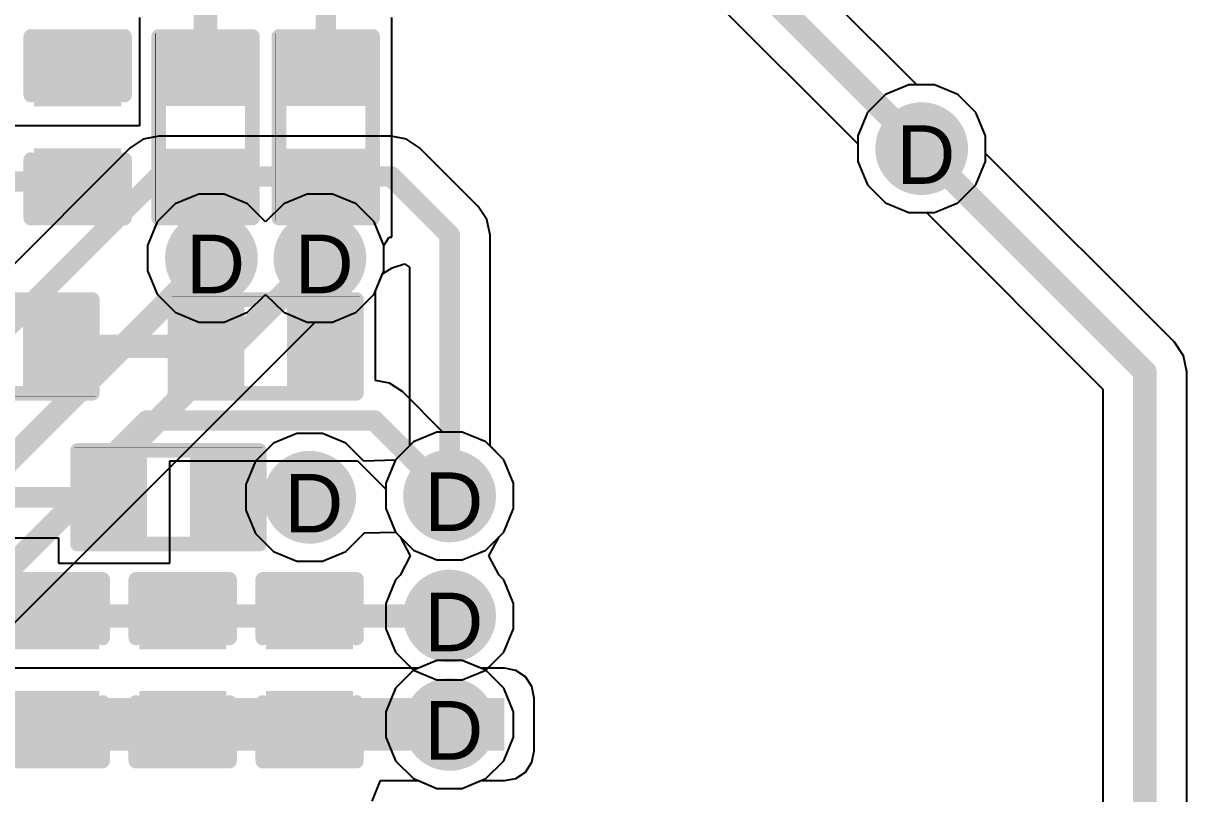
# Model space of a CAD drawing. Header units: inches. Extents: x 0 to 5032, y 0 to 5323.
# Drawn here: x 172.78 to 182.87, y 35.67 to 42.35 of the extents above; entities that cross this region are included whole.
import ezdxf

# ---------------------------------------------------------------- set-up
doc = ezdxf.new("R2010")
doc.units = ezdxf.units.IN
for name, color, linetype in [('Bottom Layer', 5, 'Continuous'), ('Bottom Solder', 6, 'Continuous'), ('Drill Drawing', 1, 'Continuous'), ('Layer 1', 16, 'Continuous'), ('Layer 2', 76, 'Continuous'), ('Top Layer', 1, 'Continuous'), ('Top Overlay', 2, 'Continuous'), ('Top Paste', 8, 'Continuous'), ('Top Solder', 216, 'Continuous'), ('Via Holes', 16, 'Continuous')]:
    doc.layers.add(name, color=color, linetype=linetype)
doc.styles.add('Arial', font='', dxfattribs={"height": 0.2})
doc.styles.get('Arial').set_extended_font_data('Arial')

# ---------------------------------------------------------------- blocks, each defined once
blk = doc.blocks.new('R___0402_55')
at = {"layer": 'Top Layer'}
for points in [[(-0.699, -0.318), (-0.699, 0.317), (-0.241, 0.317), (-0.241, -0.318)], [(0.241, -0.318), (0.241, 0.317), (0.699, 0.317), (0.699, -0.318)]]:
    blk.add_hatch(color=1, dxfattribs=at).paths.add_polyline_path(points)
at = {"layer": 'Top Paste'}
for points in [[(-0.699, -0.318), (-0.699, 0.317), (-0.241, 0.317), (-0.241, -0.318)], [(0.241, -0.318), (0.241, 0.317), (0.699, 0.317), (0.699, -0.318)]]:
    blk.add_hatch(color=8, dxfattribs=at).paths.add_polyline_path(points)
at = {"layer": 'Top Solder'}
for points in [[(-0.754, -0.373), (-0.754, 0.373), (-0.186, 0.373), (-0.186, -0.373)], [(0.186, -0.373), (0.186, 0.373), (0.754, 0.373), (0.754, -0.373)]]:
    blk.add_hatch(color=216, dxfattribs=at).paths.add_polyline_path(points)
at = {"layer": 'Top Overlay'}
for points in [[(-0.787, -0.406, 0.127, 0.127, 0), (-0.787, 0.406, 0.127, 0.127, 0)], [(0.787, 0.406, 0.127, 0.127, 0), (-0.787, 0.406, 0.127, 0.127, 0)], [(0.787, -0.406, 0.127, 0.127, 0), (0.787, 0.406, 0.127, 0.127, 0)], [(0.787, -0.406, 0.127, 0.127, 0), (-0.787, -0.406, 0.127, 0.127, 0)], [(0.813, -0.432, 0.00323, 0.00323, 0), (-0.813, -0.432, 0.00323, 0.00323, 0)]]:
    blk.add_lwpolyline(points, format="xyseb", dxfattribs=at)
for points in [[(-0.819, 0.406, 0.0635, 0.0635, 1), (-0.756, 0.406, 0.0635, 0.0635, 1)], [(-0.819, 0.406, 0.0635, 0.0635, 1), (-0.756, 0.406, 0.0635, 0.0635, 1)], [(0.756, 0.406, 0.0635, 0.0635, 1), (0.819, 0.406, 0.0635, 0.0635, 1)], [(0.756, 0.406, 0.0635, 0.0635, 1), (0.819, 0.406, 0.0635, 0.0635, 1)], [(-0.819, -0.406, 0.0635, 0.0635, 1), (-0.756, -0.406, 0.0635, 0.0635, 1)], [(-0.819, -0.406, 0.0635, 0.0635, 1), (-0.756, -0.406, 0.0635, 0.0635, 1)], [(0.756, -0.406, 0.0635, 0.0635, 1), (0.819, -0.406, 0.0635, 0.0635, 1)], [(0.756, -0.406, 0.0635, 0.0635, 1), (0.819, -0.406, 0.0635, 0.0635, 1)], [(-0.814, -0.432, 0.00161, 0.00161, 1), (-0.812, -0.432, 0.00161, 0.00161, 1)], [(0.812, -0.432, 0.00161, 0.00161, 1), (0.814, -0.432, 0.00161, 0.00161, 1)]]:
    blk.add_lwpolyline(points, format="xyseb", close=True, dxfattribs=at)
blk = doc.blocks.new('R___0402_56')
at = {"layer": 'Top Layer'}
for points in [[(-0.699, -0.318), (-0.699, 0.318), (-0.241, 0.318), (-0.241, -0.318)], [(0.241, -0.318), (0.241, 0.318), (0.699, 0.318), (0.699, -0.318)]]:
    blk.add_hatch(color=1, dxfattribs=at).paths.add_polyline_path(points)
at = {"layer": 'Top Paste'}
for points in [[(-0.699, -0.318), (-0.699, 0.318), (-0.241, 0.318), (-0.241, -0.318)], [(0.241, -0.318), (0.241, 0.318), (0.699, 0.318), (0.699, -0.318)]]:
    blk.add_hatch(color=8, dxfattribs=at).paths.add_polyline_path(points)
at = {"layer": 'Top Solder'}
for points in [[(-0.754, -0.373), (-0.754, 0.373), (-0.186, 0.373), (-0.186, -0.373)], [(0.186, -0.373), (0.186, 0.373), (0.754, 0.373), (0.754, -0.373)]]:
    blk.add_hatch(color=216, dxfattribs=at).paths.add_polyline_path(points)
at = {"layer": 'Top Overlay'}
for points in [[(-0.787, 0.406, 0.127, 0.127, 0), (-0.787, -0.406, 0.127, 0.127, 0)], [(0.787, 0.406, 0.127, 0.127, 0), (-0.787, 0.406, 0.127, 0.127, 0)], [(0.787, 0.406, 0.127, 0.127, 0), (0.787, -0.406, 0.127, 0.127, 0)], [(0.787, -0.406, 0.127, 0.127, 0), (-0.787, -0.406, 0.127, 0.127, 0)], [(0.813, -0.432, 0.00323, 0.00323, 0), (-0.813, -0.432, 0.00323, 0.00323, 0)]]:
    blk.add_lwpolyline(points, format="xyseb", dxfattribs=at)
for points in [[(-0.819, 0.406, 0.0635, 0.0635, 1), (-0.756, 0.406, 0.0635, 0.0635, 1)], [(-0.819, 0.406, 0.0635, 0.0635, 1), (-0.756, 0.406, 0.0635, 0.0635, 1)], [(0.756, 0.406, 0.0635, 0.0635, 1), (0.819, 0.406, 0.0635, 0.0635, 1)], [(0.756, 0.406, 0.0635, 0.0635, 1), (0.819, 0.406, 0.0635, 0.0635, 1)], [(-0.819, -0.406, 0.0635, 0.0635, 1), (-0.756, -0.406, 0.0635, 0.0635, 1)], [(-0.819, -0.406, 0.0635, 0.0635, 1), (-0.756, -0.406, 0.0635, 0.0635, 1)], [(0.756, -0.406, 0.0635, 0.0635, 1), (0.819, -0.406, 0.0635, 0.0635, 1)], [(0.756, -0.406, 0.0635, 0.0635, 1), (0.819, -0.406, 0.0635, 0.0635, 1)], [(-0.814, -0.432, 0.00161, 0.00161, 1), (-0.812, -0.432, 0.00161, 0.00161, 1)], [(0.812, -0.432, 0.00161, 0.00161, 1), (0.814, -0.432, 0.00161, 0.00161, 1)]]:
    blk.add_lwpolyline(points, format="xyseb", close=True, dxfattribs=at)
blk = doc.blocks.new('R___0402_57')
at = {"layer": 'Top Layer'}
for points in [[(-0.699, -0.318), (-0.699, 0.317), (-0.241, 0.317), (-0.241, -0.318)], [(0.241, -0.318), (0.241, 0.317), (0.699, 0.317), (0.699, -0.318)]]:
    blk.add_hatch(color=1, dxfattribs=at).paths.add_polyline_path(points)
at = {"layer": 'Top Paste'}
for points in [[(-0.699, -0.318), (-0.699, 0.317), (-0.241, 0.317), (-0.241, -0.318)], [(0.241, -0.318), (0.241, 0.317), (0.699, 0.317), (0.699, -0.318)]]:
    blk.add_hatch(color=8, dxfattribs=at).paths.add_polyline_path(points)
at = {"layer": 'Top Solder'}
for points in [[(-0.754, -0.373), (-0.754, 0.373), (-0.186, 0.373), (-0.186, -0.373)], [(0.186, -0.373), (0.186, 0.373), (0.754, 0.373), (0.754, -0.373)]]:
    blk.add_hatch(color=216, dxfattribs=at).paths.add_polyline_path(points)
at = {"layer": 'Top Overlay'}
for points in [[(-0.787, -0.406, 0.127, 0.127, 0), (-0.787, 0.406, 0.127, 0.127, 0)], [(0.787, 0.406, 0.127, 0.127, 0), (-0.787, 0.406, 0.127, 0.127, 0)], [(0.787, -0.406, 0.127, 0.127, 0), (0.787, 0.406, 0.127, 0.127, 0)], [(0.787, -0.406, 0.127, 0.127, 0), (-0.787, -0.406, 0.127, 0.127, 0)], [(0.813, -0.432, 0.00323, 0.00323, 0), (-0.813, -0.432, 0.00323, 0.00323, 0)]]:
    blk.add_lwpolyline(points, format="xyseb", dxfattribs=at)
for points in [[(-0.819, 0.406, 0.0635, 0.0635, 1), (-0.756, 0.406, 0.0635, 0.0635, 1)], [(-0.819, 0.406, 0.0635, 0.0635, 1), (-0.756, 0.406, 0.0635, 0.0635, 1)], [(0.756, 0.406, 0.0635, 0.0635, 1), (0.819, 0.406, 0.0635, 0.0635, 1)], [(0.756, 0.406, 0.0635, 0.0635, 1), (0.819, 0.406, 0.0635, 0.0635, 1)], [(-0.819, -0.406, 0.0635, 0.0635, 1), (-0.756, -0.406, 0.0635, 0.0635, 1)], [(-0.819, -0.406, 0.0635, 0.0635, 1), (-0.756, -0.406, 0.0635, 0.0635, 1)], [(0.756, -0.406, 0.0635, 0.0635, 1), (0.819, -0.406, 0.0635, 0.0635, 1)], [(0.756, -0.406, 0.0635, 0.0635, 1), (0.819, -0.406, 0.0635, 0.0635, 1)], [(-0.814, -0.432, 0.00161, 0.00161, 1), (-0.812, -0.432, 0.00161, 0.00161, 1)], [(0.812, -0.432, 0.00161, 0.00161, 1), (0.814, -0.432, 0.00161, 0.00161, 1)]]:
    blk.add_lwpolyline(points, format="xyseb", close=True, dxfattribs=at)
blk = doc.blocks.new('R___0402_58')
at = {"layer": 'Top Layer'}
for points in [[(-0.699, -0.318), (-0.699, 0.318), (-0.241, 0.318), (-0.241, -0.318)], [(0.241, -0.318), (0.241, 0.318), (0.699, 0.318), (0.699, -0.318)]]:
    blk.add_hatch(color=1, dxfattribs=at).paths.add_polyline_path(points)
at = {"layer": 'Top Paste'}
for points in [[(-0.699, -0.318), (-0.699, 0.318), (-0.241, 0.318), (-0.241, -0.318)], [(0.241, -0.318), (0.241, 0.318), (0.699, 0.318), (0.699, -0.318)]]:
    blk.add_hatch(color=8, dxfattribs=at).paths.add_polyline_path(points)
at = {"layer": 'Top Solder'}
for points in [[(-0.754, -0.373), (-0.754, 0.373), (-0.186, 0.373), (-0.186, -0.373)], [(0.186, -0.373), (0.186, 0.373), (0.754, 0.373), (0.754, -0.373)]]:
    blk.add_hatch(color=216, dxfattribs=at).paths.add_polyline_path(points)
at = {"layer": 'Top Overlay'}
for points in [[(-0.787, -0.406, 0.127, 0.127, 0), (-0.787, 0.406, 0.127, 0.127, 0)], [(-0.787, 0.406, 0.127, 0.127, 0), (0.787, 0.406, 0.127, 0.127, 0)], [(0.787, -0.406, 0.127, 0.127, 0), (0.787, 0.406, 0.127, 0.127, 0)], [(-0.787, -0.406, 0.127, 0.127, 0), (0.787, -0.406, 0.127, 0.127, 0)], [(-0.813, -0.432, 0.00323, 0.00323, 0), (0.813, -0.432, 0.00323, 0.00323, 0)]]:
    blk.add_lwpolyline(points, format="xyseb", dxfattribs=at)
for points in [[(-0.819, 0.406, 0.0635, 0.0635, 1), (-0.756, 0.406, 0.0635, 0.0635, 1)], [(-0.819, 0.406, 0.0635, 0.0635, 1), (-0.756, 0.406, 0.0635, 0.0635, 1)], [(0.756, 0.406, 0.0635, 0.0635, 1), (0.819, 0.406, 0.0635, 0.0635, 1)], [(0.756, 0.406, 0.0635, 0.0635, 1), (0.819, 0.406, 0.0635, 0.0635, 1)], [(-0.819, -0.406, 0.0635, 0.0635, 1), (-0.756, -0.406, 0.0635, 0.0635, 1)], [(-0.819, -0.406, 0.0635, 0.0635, 1), (-0.756, -0.406, 0.0635, 0.0635, 1)], [(0.756, -0.406, 0.0635, 0.0635, 1), (0.819, -0.406, 0.0635, 0.0635, 1)], [(0.756, -0.406, 0.0635, 0.0635, 1), (0.819, -0.406, 0.0635, 0.0635, 1)], [(-0.814, -0.432, 0.00161, 0.00161, 1), (-0.812, -0.432, 0.00161, 0.00161, 1)], [(0.812, -0.432, 0.00161, 0.00161, 1), (0.814, -0.432, 0.00161, 0.00161, 1)]]:
    blk.add_lwpolyline(points, format="xyseb", close=True, dxfattribs=at)
blk = doc.blocks.new('R___0402_72')
at = {"layer": 'Top Layer'}
for points in [[(-0.699, -0.318), (-0.699, 0.318), (-0.241, 0.318), (-0.241, -0.318)], [(0.241, -0.318), (0.241, 0.318), (0.699, 0.318), (0.699, -0.318)]]:
    blk.add_hatch(color=1, dxfattribs=at).paths.add_polyline_path(points)
at = {"layer": 'Top Paste'}
for points in [[(-0.699, -0.318), (-0.699, 0.318), (-0.241, 0.318), (-0.241, -0.318)], [(0.241, -0.318), (0.241, 0.318), (0.699, 0.318), (0.699, -0.318)]]:
    blk.add_hatch(color=8, dxfattribs=at).paths.add_polyline_path(points)
at = {"layer": 'Top Solder'}
for points in [[(-0.754, -0.373), (-0.754, 0.373), (-0.186, 0.373), (-0.186, -0.373)], [(0.186, -0.373), (0.186, 0.373), (0.754, 0.373), (0.754, -0.373)]]:
    blk.add_hatch(color=216, dxfattribs=at).paths.add_polyline_path(points)
at = {"layer": 'Top Overlay'}
for points in [[(-0.787, 0.406, 0.127, 0.127, 0), (-0.787, -0.406, 0.127, 0.127, 0)], [(0.787, 0.406, 0.127, 0.127, 0), (-0.787, 0.406, 0.127, 0.127, 0)], [(0.787, 0.406, 0.127, 0.127, 0), (0.787, -0.406, 0.127, 0.127, 0)], [(0.787, -0.406, 0.127, 0.127, 0), (-0.787, -0.406, 0.127, 0.127, 0)], [(0.813, -0.432, 0.00323, 0.00323, 0), (-0.813, -0.432, 0.00323, 0.00323, 0)]]:
    blk.add_lwpolyline(points, format="xyseb", dxfattribs=at)
for points in [[(-0.819, 0.406, 0.0635, 0.0635, 1), (-0.756, 0.406, 0.0635, 0.0635, 1)], [(-0.819, 0.406, 0.0635, 0.0635, 1), (-0.756, 0.406, 0.0635, 0.0635, 1)], [(0.756, 0.406, 0.0635, 0.0635, 1), (0.819, 0.406, 0.0635, 0.0635, 1)], [(0.756, 0.406, 0.0635, 0.0635, 1), (0.819, 0.406, 0.0635, 0.0635, 1)], [(-0.819, -0.406, 0.0635, 0.0635, 1), (-0.756, -0.406, 0.0635, 0.0635, 1)], [(-0.819, -0.406, 0.0635, 0.0635, 1), (-0.756, -0.406, 0.0635, 0.0635, 1)], [(0.756, -0.406, 0.0635, 0.0635, 1), (0.819, -0.406, 0.0635, 0.0635, 1)], [(0.756, -0.406, 0.0635, 0.0635, 1), (0.819, -0.406, 0.0635, 0.0635, 1)], [(-0.814, -0.432, 0.00161, 0.00161, 1), (-0.812, -0.432, 0.00161, 0.00161, 1)], [(0.812, -0.432, 0.00161, 0.00161, 1), (0.814, -0.432, 0.00161, 0.00161, 1)]]:
    blk.add_lwpolyline(points, format="xyseb", close=True, dxfattribs=at)
blk = doc.blocks.new('C___0402_123')
at = {"layer": 'Top Layer'}
for points in [[(-0.699, -0.318), (-0.699, 0.317), (-0.241, 0.317), (-0.241, -0.318)], [(0.241, -0.318), (0.241, 0.317), (0.699, 0.317), (0.699, -0.318)]]:
    blk.add_hatch(color=1, dxfattribs=at).paths.add_polyline_path(points)
at = {"layer": 'Top Paste'}
for points in [[(-0.699, -0.318), (-0.699, 0.317), (-0.241, 0.317), (-0.241, -0.318)], [(0.241, -0.318), (0.241, 0.317), (0.699, 0.317), (0.699, -0.318)]]:
    blk.add_hatch(color=8, dxfattribs=at).paths.add_polyline_path(points)
at = {"layer": 'Top Solder'}
for points in [[(-0.758, -0.377), (-0.758, 0.377), (-0.181, 0.377), (-0.181, -0.377)], [(0.181, -0.377), (0.181, 0.377), (0.758, 0.377), (0.758, -0.377)]]:
    blk.add_hatch(color=216, dxfattribs=at).paths.add_polyline_path(points)
at = {"layer": 'Top Overlay'}
for points in [[(-0.787, -0.406, 0.127, 0.127, 0), (-0.787, 0.406, 0.127, 0.127, 0)], [(-0.787, 0.406, 0.127, 0.127, 0), (-0.279, 0.406, 0.127, 0.127, 0)], [(0.787, 0.406, 0.127, 0.127, 0), (0.279, 0.406, 0.127, 0.127, 0)], [(0.787, -0.406, 0.127, 0.127, 0), (0.787, 0.406, 0.127, 0.127, 0)], [(-0.279, -0.406, 0.127, 0.127, 0), (-0.787, -0.406, 0.127, 0.127, 0)], [(0.279, -0.406, 0.127, 0.127, 0), (0.787, -0.406, 0.127, 0.127, 0)]]:
    blk.add_lwpolyline(points, format="xyseb", dxfattribs=at)
for points in [[(-0.819, 0.406, 0.0635, 0.0635, 1), (-0.756, 0.406, 0.0635, 0.0635, 1)], [(-0.819, 0.406, 0.0635, 0.0635, 1), (-0.756, 0.406, 0.0635, 0.0635, 1)], [(-0.311, 0.406, 0.0635, 0.0635, 1), (-0.248, 0.406, 0.0635, 0.0635, 1)], [(0.248, 0.406, 0.0635, 0.0635, 1), (0.311, 0.406, 0.0635, 0.0635, 1)], [(0.756, 0.406, 0.0635, 0.0635, 1), (0.819, 0.406, 0.0635, 0.0635, 1)], [(0.756, 0.406, 0.0635, 0.0635, 1), (0.819, 0.406, 0.0635, 0.0635, 1)], [(-0.819, -0.406, 0.0635, 0.0635, 1), (-0.756, -0.406, 0.0635, 0.0635, 1)], [(-0.819, -0.406, 0.0635, 0.0635, 1), (-0.756, -0.406, 0.0635, 0.0635, 1)], [(-0.311, -0.406, 0.0635, 0.0635, 1), (-0.248, -0.406, 0.0635, 0.0635, 1)], [(0.248, -0.406, 0.0635, 0.0635, 1), (0.311, -0.406, 0.0635, 0.0635, 1)], [(0.756, -0.406, 0.0635, 0.0635, 1), (0.819, -0.406, 0.0635, 0.0635, 1)], [(0.756, -0.406, 0.0635, 0.0635, 1), (0.819, -0.406, 0.0635, 0.0635, 1)]]:
    blk.add_lwpolyline(points, format="xyseb", close=True, dxfattribs=at)
blk = doc.blocks.new('C___0402_124')
at = {"layer": 'Top Layer'}
for points in [[(-0.699, -0.318), (-0.699, 0.317), (-0.241, 0.317), (-0.241, -0.318)], [(0.241, -0.318), (0.241, 0.317), (0.699, 0.317), (0.699, -0.318)]]:
    blk.add_hatch(color=1, dxfattribs=at).paths.add_polyline_path(points)
at = {"layer": 'Top Paste'}
for points in [[(-0.699, -0.318), (-0.699, 0.317), (-0.241, 0.317), (-0.241, -0.318)], [(0.241, -0.318), (0.241, 0.317), (0.699, 0.317), (0.699, -0.318)]]:
    blk.add_hatch(color=8, dxfattribs=at).paths.add_polyline_path(points)
at = {"layer": 'Top Solder'}
for points in [[(-0.758, -0.377), (-0.758, 0.377), (-0.181, 0.377), (-0.181, -0.377)], [(0.181, -0.377), (0.181, 0.377), (0.758, 0.377), (0.758, -0.377)]]:
    blk.add_hatch(color=216, dxfattribs=at).paths.add_polyline_path(points)
at = {"layer": 'Top Overlay'}
for points in [[(-0.279, 0.406, 0.127, 0.127, 0), (-0.787, 0.406, 0.127, 0.127, 0)], [(-0.787, -0.406, 0.127, 0.127, 0), (-0.787, 0.406, 0.127, 0.127, 0)], [(0.787, 0.406, 0.127, 0.127, 0), (0.279, 0.406, 0.127, 0.127, 0)], [(0.787, -0.406, 0.127, 0.127, 0), (0.787, 0.406, 0.127, 0.127, 0)], [(-0.279, -0.406, 0.127, 0.127, 0), (-0.787, -0.406, 0.127, 0.127, 0)], [(0.787, -0.406, 0.127, 0.127, 0), (0.279, -0.406, 0.127, 0.127, 0)]]:
    blk.add_lwpolyline(points, format="xyseb", dxfattribs=at)
for points in [[(-0.819, 0.406, 0.0635, 0.0635, 1), (-0.756, 0.406, 0.0635, 0.0635, 1)], [(-0.819, 0.406, 0.0635, 0.0635, 1), (-0.756, 0.406, 0.0635, 0.0635, 1)], [(-0.311, 0.406, 0.0635, 0.0635, 1), (-0.248, 0.406, 0.0635, 0.0635, 1)], [(0.248, 0.406, 0.0635, 0.0635, 1), (0.311, 0.406, 0.0635, 0.0635, 1)], [(0.756, 0.406, 0.0635, 0.0635, 1), (0.819, 0.406, 0.0635, 0.0635, 1)], [(0.756, 0.406, 0.0635, 0.0635, 1), (0.819, 0.406, 0.0635, 0.0635, 1)], [(-0.819, -0.406, 0.0635, 0.0635, 1), (-0.756, -0.406, 0.0635, 0.0635, 1)], [(-0.819, -0.406, 0.0635, 0.0635, 1), (-0.756, -0.406, 0.0635, 0.0635, 1)], [(-0.311, -0.406, 0.0635, 0.0635, 1), (-0.248, -0.406, 0.0635, 0.0635, 1)], [(0.248, -0.406, 0.0635, 0.0635, 1), (0.311, -0.406, 0.0635, 0.0635, 1)], [(0.756, -0.406, 0.0635, 0.0635, 1), (0.819, -0.406, 0.0635, 0.0635, 1)], [(0.756, -0.406, 0.0635, 0.0635, 1), (0.819, -0.406, 0.0635, 0.0635, 1)]]:
    blk.add_lwpolyline(points, format="xyseb", close=True, dxfattribs=at)
blk = doc.blocks.new('C___0402_125')
at = {"layer": 'Top Layer'}
for points in [[(-0.699, -0.318), (-0.699, 0.317), (-0.241, 0.317), (-0.241, -0.318)], [(0.241, -0.318), (0.241, 0.317), (0.699, 0.317), (0.699, -0.318)]]:
    blk.add_hatch(color=1, dxfattribs=at).paths.add_polyline_path(points)
at = {"layer": 'Top Paste'}
for points in [[(-0.699, -0.318), (-0.699, 0.317), (-0.241, 0.317), (-0.241, -0.318)], [(0.241, -0.318), (0.241, 0.317), (0.699, 0.317), (0.699, -0.318)]]:
    blk.add_hatch(color=8, dxfattribs=at).paths.add_polyline_path(points)
at = {"layer": 'Top Solder'}
for points in [[(-0.758, -0.377), (-0.758, 0.377), (-0.181, 0.377), (-0.181, -0.377)], [(0.181, -0.377), (0.181, 0.377), (0.758, 0.377), (0.758, -0.377)]]:
    blk.add_hatch(color=216, dxfattribs=at).paths.add_polyline_path(points)
at = {"layer": 'Top Overlay'}
for points in [[(-0.787, -0.406, 0.127, 0.127, 0), (-0.787, 0.406, 0.127, 0.127, 0)], [(-0.279, 0.406, 0.127, 0.127, 0), (-0.787, 0.406, 0.127, 0.127, 0)], [(0.787, 0.406, 0.127, 0.127, 0), (0.279, 0.406, 0.127, 0.127, 0)], [(0.787, -0.406, 0.127, 0.127, 0), (0.787, 0.406, 0.127, 0.127, 0)], [(-0.279, -0.406, 0.127, 0.127, 0), (-0.787, -0.406, 0.127, 0.127, 0)], [(0.787, -0.406, 0.127, 0.127, 0), (0.279, -0.406, 0.127, 0.127, 0)]]:
    blk.add_lwpolyline(points, format="xyseb", dxfattribs=at)
for points in [[(-0.819, 0.406, 0.0635, 0.0635, 1), (-0.756, 0.406, 0.0635, 0.0635, 1)], [(-0.819, 0.406, 0.0635, 0.0635, 1), (-0.756, 0.406, 0.0635, 0.0635, 1)], [(-0.311, 0.406, 0.0635, 0.0635, 1), (-0.248, 0.406, 0.0635, 0.0635, 1)], [(0.248, 0.406, 0.0635, 0.0635, 1), (0.311, 0.406, 0.0635, 0.0635, 1)], [(0.756, 0.406, 0.0635, 0.0635, 1), (0.819, 0.406, 0.0635, 0.0635, 1)], [(0.756, 0.406, 0.0635, 0.0635, 1), (0.819, 0.406, 0.0635, 0.0635, 1)], [(-0.819, -0.406, 0.0635, 0.0635, 1), (-0.756, -0.406, 0.0635, 0.0635, 1)], [(-0.819, -0.406, 0.0635, 0.0635, 1), (-0.756, -0.406, 0.0635, 0.0635, 1)], [(-0.311, -0.406, 0.0635, 0.0635, 1), (-0.248, -0.406, 0.0635, 0.0635, 1)], [(0.248, -0.406, 0.0635, 0.0635, 1), (0.311, -0.406, 0.0635, 0.0635, 1)], [(0.756, -0.406, 0.0635, 0.0635, 1), (0.819, -0.406, 0.0635, 0.0635, 1)], [(0.756, -0.406, 0.0635, 0.0635, 1), (0.819, -0.406, 0.0635, 0.0635, 1)]]:
    blk.add_lwpolyline(points, format="xyseb", close=True, dxfattribs=at)
blk = doc.blocks.new('C___0402_126')
at = {"layer": 'Top Layer'}
for points in [[(-0.699, -0.318), (-0.699, 0.317), (-0.241, 0.317), (-0.241, -0.318)], [(0.241, -0.318), (0.241, 0.317), (0.699, 0.317), (0.699, -0.318)]]:
    blk.add_hatch(color=1, dxfattribs=at).paths.add_polyline_path(points)
at = {"layer": 'Top Paste'}
for points in [[(-0.699, -0.318), (-0.699, 0.317), (-0.241, 0.317), (-0.241, -0.318)], [(0.241, -0.318), (0.241, 0.317), (0.699, 0.317), (0.699, -0.318)]]:
    blk.add_hatch(color=8, dxfattribs=at).paths.add_polyline_path(points)
at = {"layer": 'Top Solder'}
for points in [[(-0.758, -0.377), (-0.758, 0.377), (-0.181, 0.377), (-0.181, -0.377)], [(0.181, -0.377), (0.181, 0.377), (0.758, 0.377), (0.758, -0.377)]]:
    blk.add_hatch(color=216, dxfattribs=at).paths.add_polyline_path(points)
at = {"layer": 'Top Overlay'}
for points in [[(-0.279, 0.406, 0.127, 0.127, 0), (-0.787, 0.406, 0.127, 0.127, 0)], [(-0.787, -0.406, 0.127, 0.127, 0), (-0.787, 0.406, 0.127, 0.127, 0)], [(0.787, 0.406, 0.127, 0.127, 0), (0.279, 0.406, 0.127, 0.127, 0)], [(0.787, -0.406, 0.127, 0.127, 0), (0.787, 0.406, 0.127, 0.127, 0)], [(-0.279, -0.406, 0.127, 0.127, 0), (-0.787, -0.406, 0.127, 0.127, 0)], [(0.787, -0.406, 0.127, 0.127, 0), (0.279, -0.406, 0.127, 0.127, 0)]]:
    blk.add_lwpolyline(points, format="xyseb", dxfattribs=at)
for points in [[(-0.819, 0.406, 0.0635, 0.0635, 1), (-0.756, 0.406, 0.0635, 0.0635, 1)], [(-0.819, 0.406, 0.0635, 0.0635, 1), (-0.756, 0.406, 0.0635, 0.0635, 1)], [(-0.311, 0.406, 0.0635, 0.0635, 1), (-0.248, 0.406, 0.0635, 0.0635, 1)], [(0.248, 0.406, 0.0635, 0.0635, 1), (0.311, 0.406, 0.0635, 0.0635, 1)], [(0.756, 0.406, 0.0635, 0.0635, 1), (0.819, 0.406, 0.0635, 0.0635, 1)], [(0.756, 0.406, 0.0635, 0.0635, 1), (0.819, 0.406, 0.0635, 0.0635, 1)], [(-0.819, -0.406, 0.0635, 0.0635, 1), (-0.756, -0.406, 0.0635, 0.0635, 1)], [(-0.819, -0.406, 0.0635, 0.0635, 1), (-0.756, -0.406, 0.0635, 0.0635, 1)], [(-0.311, -0.406, 0.0635, 0.0635, 1), (-0.248, -0.406, 0.0635, 0.0635, 1)], [(0.248, -0.406, 0.0635, 0.0635, 1), (0.311, -0.406, 0.0635, 0.0635, 1)], [(0.756, -0.406, 0.0635, 0.0635, 1), (0.819, -0.406, 0.0635, 0.0635, 1)], [(0.756, -0.406, 0.0635, 0.0635, 1), (0.819, -0.406, 0.0635, 0.0635, 1)]]:
    blk.add_lwpolyline(points, format="xyseb", close=True, dxfattribs=at)

msp = doc.modelspace()

# ---------------------------------------------------------------- hatches: boundary and pattern name
at = {"layer": 'Bottom Layer'}
h = msp.add_hatch(color=5, dxfattribs=at)
edge = h.paths.add_edge_path()
edge.add_arc((180.569, 41.262), 0.3, 0, 360)
h = msp.add_hatch(color=5, dxfattribs=at)
edge = h.paths.add_edge_path()
edge.add_arc((174.415, 40.313), 0.3, 0, 360)
h = msp.add_hatch(color=5, dxfattribs=at)
edge = h.paths.add_edge_path()
edge.add_arc((175.355, 40.313), 0.3, 0, 360)
h = msp.add_hatch(color=5, dxfattribs=at)
edge = h.paths.add_edge_path()
edge.add_arc((175.266, 38.24), 0.3, 0, 360)
h = msp.add_hatch(color=5, dxfattribs=at)
edge = h.paths.add_edge_path()
edge.add_arc((176.479, 38.252), 0.3, 0, 360)
h = msp.add_hatch(color=5, dxfattribs=at)
edge = h.paths.add_edge_path()
edge.add_arc((176.479, 37.211), 0.3, 0, 360)
h = msp.add_hatch(color=5, dxfattribs=at)
edge = h.paths.add_edge_path()
edge.add_arc((176.479, 36.271), 0.3, 0, 360)
at = {"layer": 'Bottom Solder'}
h = msp.add_hatch(color=6, dxfattribs=at)
edge = h.paths.add_edge_path()
edge.add_arc((180.569, 41.262), 0.402, 0, 360)
h = msp.add_hatch(color=6, dxfattribs=at)
edge = h.paths.add_edge_path()
edge.add_arc((174.415, 40.313), 0.402, 0, 360)
h = msp.add_hatch(color=6, dxfattribs=at)
edge = h.paths.add_edge_path()
edge.add_arc((175.355, 40.313), 0.402, 0, 360)
h = msp.add_hatch(color=6, dxfattribs=at)
edge = h.paths.add_edge_path()
edge.add_arc((175.266, 38.24), 0.402, 0, 360)
h = msp.add_hatch(color=6, dxfattribs=at)
edge = h.paths.add_edge_path()
edge.add_arc((176.479, 38.252), 0.402, 0, 360)
h = msp.add_hatch(color=6, dxfattribs=at)
edge = h.paths.add_edge_path()
edge.add_arc((176.479, 37.211), 0.402, 0, 360)
h = msp.add_hatch(color=6, dxfattribs=at)
edge = h.paths.add_edge_path()
edge.add_arc((176.479, 36.271), 0.402, 0, 360)
at = {"layer": 'Layer 1'}
h = msp.add_hatch(color=16, dxfattribs=at)
edge = h.paths.add_edge_path()
edge.add_arc((180.569, 41.262), 0.3, 0, 360)
h = msp.add_hatch(color=16, dxfattribs=at)
edge = h.paths.add_edge_path()
edge.add_arc((174.415, 40.313), 0.3, 0, 360)
h = msp.add_hatch(color=16, dxfattribs=at)
edge = h.paths.add_edge_path()
edge.add_arc((175.355, 40.313), 0.3, 0, 360)
h = msp.add_hatch(color=16, dxfattribs=at)
edge = h.paths.add_edge_path()
edge.add_arc((175.266, 38.24), 0.3, 0, 360)
h = msp.add_hatch(color=16, dxfattribs=at)
edge = h.paths.add_edge_path()
edge.add_arc((176.479, 38.252), 0.3, 0, 360)
h = msp.add_hatch(color=16, dxfattribs=at)
edge = h.paths.add_edge_path()
edge.add_arc((176.479, 37.211), 0.3, 0, 360)
h = msp.add_hatch(color=16, dxfattribs=at)
edge = h.paths.add_edge_path()
edge.add_arc((176.479, 36.271), 0.3, 0, 360)
at = {"layer": 'Layer 2'}
h = msp.add_hatch(color=76, dxfattribs=at)
edge = h.paths.add_edge_path()
edge.add_arc((180.569, 41.262), 0.3, 0, 360)
h = msp.add_hatch(color=76, dxfattribs=at)
edge = h.paths.add_edge_path()
edge.add_arc((174.415, 40.313), 0.3, 0, 360)
h = msp.add_hatch(color=76, dxfattribs=at)
edge = h.paths.add_edge_path()
edge.add_arc((175.355, 40.313), 0.3, 0, 360)
h = msp.add_hatch(color=76, dxfattribs=at)
edge = h.paths.add_edge_path()
edge.add_arc((175.266, 38.24), 0.3, 0, 360)
h = msp.add_hatch(color=76, dxfattribs=at)
edge = h.paths.add_edge_path()
edge.add_arc((176.479, 38.252), 0.3, 0, 360)
h = msp.add_hatch(color=76, dxfattribs=at)
edge = h.paths.add_edge_path()
edge.add_arc((176.479, 37.211), 0.3, 0, 360)
h = msp.add_hatch(color=76, dxfattribs=at)
edge = h.paths.add_edge_path()
edge.add_arc((176.479, 36.271), 0.3, 0, 360)
at = {"layer": 'Top Layer'}
h = msp.add_hatch(color=1, dxfattribs=at)
edge = h.paths.add_edge_path()
edge.add_arc((180.569, 41.262), 0.3, 0, 360)
h = msp.add_hatch(color=1, dxfattribs=at)
edge = h.paths.add_edge_path()
edge.add_arc((174.415, 40.313), 0.3, 0, 360)
h = msp.add_hatch(color=1, dxfattribs=at)
edge = h.paths.add_edge_path()
edge.add_arc((175.355, 40.313), 0.3, 0, 360)
h = msp.add_hatch(color=1, dxfattribs=at)
edge = h.paths.add_edge_path()
edge.add_arc((175.266, 38.24), 0.3, 0, 360)
h = msp.add_hatch(color=1, dxfattribs=at)
edge = h.paths.add_edge_path()
edge.add_arc((176.479, 38.252), 0.3, 0, 360)
h = msp.add_hatch(color=1, dxfattribs=at)
edge = h.paths.add_edge_path()
edge.add_arc((176.479, 37.211), 0.3, 0, 360)
msp.add_hatch(color=1, dxfattribs=at).paths.add_polyline_path([(171.418, 36.043), (176.953, 36.043), (176.953, 36.5), (171.418, 36.5)])
h = msp.add_hatch(color=1, dxfattribs=at)
edge = h.paths.add_edge_path()
edge.add_arc((176.479, 36.271), 0.3, 0, 360)
at = {"layer": 'Top Solder'}
h = msp.add_hatch(color=216, dxfattribs=at)
edge = h.paths.add_edge_path()
edge.add_arc((180.569, 41.262), 0.402, 0, 360)
h = msp.add_hatch(color=216, dxfattribs=at)
edge = h.paths.add_edge_path()
edge.add_arc((174.415, 40.313), 0.402, 0, 360)
h = msp.add_hatch(color=216, dxfattribs=at)
edge = h.paths.add_edge_path()
edge.add_arc((175.355, 40.313), 0.402, 0, 360)
h = msp.add_hatch(color=216, dxfattribs=at)
edge = h.paths.add_edge_path()
edge.add_arc((175.266, 38.24), 0.402, 0, 360)
h = msp.add_hatch(color=216, dxfattribs=at)
edge = h.paths.add_edge_path()
edge.add_arc((176.479, 38.252), 0.402, 0, 360)
h = msp.add_hatch(color=216, dxfattribs=at)
edge = h.paths.add_edge_path()
edge.add_arc((176.479, 37.211), 0.402, 0, 360)
h = msp.add_hatch(color=216, dxfattribs=at)
edge = h.paths.add_edge_path()
edge.add_arc((176.479, 36.271), 0.402, 0, 360)
at = {"layer": 'Via Holes'}
h = msp.add_hatch(color=7, dxfattribs=at)
edge = h.paths.add_edge_path()
edge.add_arc((180.569, 41.262), 0.15, 0, 360)
h = msp.add_hatch(color=7, dxfattribs=at)
edge = h.paths.add_edge_path()
edge.add_arc((174.415, 40.313), 0.15, 0, 360)
h = msp.add_hatch(color=7, dxfattribs=at)
edge = h.paths.add_edge_path()
edge.add_arc((175.355, 40.313), 0.15, 0, 360)
h = msp.add_hatch(color=7, dxfattribs=at)
edge = h.paths.add_edge_path()
edge.add_arc((175.266, 38.24), 0.15, 0, 360)
h = msp.add_hatch(color=7, dxfattribs=at)
edge = h.paths.add_edge_path()
edge.add_arc((176.479, 38.252), 0.15, 0, 360)
h = msp.add_hatch(color=7, dxfattribs=at)
edge = h.paths.add_edge_path()
edge.add_arc((176.479, 37.211), 0.15, 0, 360)
h = msp.add_hatch(color=7, dxfattribs=at)
edge = h.paths.add_edge_path()
edge.add_arc((176.479, 36.271), 0.15, 0, 360)

# ---------------------------------------------------------------- linework, layer by layer
at = {"layer": 'Bottom Layer'}
for p, q in [((180.527, 41.816), (177.992, 44.351)), ((177.586, 43.732), (180.015, 41.303)), ((180.679, 41.816), (180.527, 41.816)), ((180.882, 41.731), (180.679, 41.816)), ((181.038, 41.576), (180.882, 41.731)), ((181.123, 41.372), (181.038, 41.576)), ((173.824, 41.344), (173.711, 41.268)), ((173.958, 41.371), (173.824, 41.344)), ((175.971, 41.371), (173.958, 41.371)), ((176.105, 41.344), (175.971, 41.371)), ((176.218, 41.268), (176.105, 41.344)), ((181.123, 41.151), (181.123, 41.372)), ((173.711, 41.268), (170.815, 38.373)), ((176.726, 40.76), (176.218, 41.268)), ((180.015, 41.303), (180.015, 41.151)), ((180.015, 41.151), (180.099, 40.948)), ((181.038, 40.948), (181.123, 41.151)), ((180.099, 40.948), (180.255, 40.792)), ((180.882, 40.792), (181.038, 40.948)), ((176.802, 40.647), (176.726, 40.76)), ((180.255, 40.792), (180.458, 40.708)), ((180.679, 40.708), (180.882, 40.792)), ((176.829, 40.513), (176.802, 40.647)), ((180.458, 40.708), (180.679, 40.708)), ((176.829, 38.686), (176.829, 40.513)), ((176.829, 40.513), (176.829, 40.513)), ((175.898, 40.177), (175.981, 40.228)), ((175.981, 40.228), (176.087, 40.265)), ((176.087, 40.265), (176.13, 40.236)), ((176.13, 40.236), (176.13, 38.686)), ((175.825, 40), (175.898, 40.177)), ((175.669, 39.844), (175.825, 40)), ((175.465, 39.759), (175.669, 39.844)), ((172.048, 36.494), (175.314, 39.759)), ((175.314, 39.759), (175.465, 39.759)), ((176.13, 38.686), (176.01, 38.566)), ((176.949, 38.566), (176.829, 38.686)), ((176.01, 38.566), (175.925, 38.363)), ((177.033, 38.363), (176.949, 38.566)), ((175.925, 38.363), (175.925, 38.142)), ((177.033, 38.142), (177.033, 38.363)), ((175.925, 38.142), (176.01, 37.939)), ((176.949, 37.939), (177.033, 38.142)), ((176.01, 37.939), (176.165, 37.783)), ((176.793, 37.783), (176.949, 37.939)), ((176.165, 37.783), (176.369, 37.698)), ((176.589, 37.698), (176.793, 37.783)), ((176.369, 37.698), (176.589, 37.698)), ((176.369, 36.825), (176.165, 36.741)), ((176.589, 36.825), (176.369, 36.825)), ((176.793, 36.741), (176.589, 36.825)), ((176.165, 36.741), (176.01, 36.585)), ((176.949, 36.585), (176.793, 36.741)), ((176.01, 36.585), (175.925, 36.381)), ((177.033, 36.381), (176.949, 36.585)), ((175.925, 36.381), (175.925, 36.161)), ((177.033, 36.161), (177.033, 36.381)), ((175.925, 36.161), (176.01, 35.957)), ((176.949, 35.957), (177.033, 36.161)), ((176.01, 35.957), (176.165, 35.802)), ((176.793, 35.802), (176.949, 35.957)), ((176.165, 35.802), (176.369, 35.717)), ((176.589, 35.717), (176.793, 35.802)), ((176.369, 35.717), (176.589, 35.717))]:
    msp.add_line(p, q, dxfattribs=at)
for points in [[(177.736, 44.094, 0.203, 0.203, 0), (180.569, 41.262, 0.203, 0.203, 0)], [(170.96, 38.023, 0.178, 0.178, 0), (173.958, 41.021, 0.178, 0.178, 0)], [(173.958, 41.021, 0.178, 0.178, 0), (175.971, 41.021, 0.178, 0.178, 0)], [(175.971, 41.021, 0.178, 0.178, 0), (176.479, 40.513, 0.178, 0.178, 0)], [(176.479, 38.252, 0.178, 0.178, 0), (176.479, 40.513, 0.178, 0.178, 0)], [(171.487, 37.385, 0.203, 0.203, 0), (174.415, 40.313, 0.203, 0.203, 0)], [(171.792, 36.75, 0.203, 0.203, 0), (175.355, 40.313, 0.203, 0.203, 0)]]:
    msp.add_lwpolyline(points, format="xyseb", dxfattribs=at)
for points in [[(180.518, 41.262, 0.102, 0.102, 1), (180.619, 41.262, 0.102, 0.102, 1)], [(173.913, 41.021, 0.0889, 0.0889, 1), (174.002, 41.021, 0.0889, 0.0889, 1)], [(173.913, 41.021, 0.0889, 0.0889, 1), (174.002, 41.021, 0.0889, 0.0889, 1)], [(175.927, 41.021, 0.0889, 0.0889, 1), (176.016, 41.021, 0.0889, 0.0889, 1)], [(175.927, 41.021, 0.0889, 0.0889, 1), (176.016, 41.021, 0.0889, 0.0889, 1)], [(176.435, 40.513, 0.0889, 0.0889, 1), (176.524, 40.513, 0.0889, 0.0889, 1)], [(176.435, 40.513, 0.0889, 0.0889, 1), (176.524, 40.513, 0.0889, 0.0889, 1)], [(174.364, 40.313, 0.102, 0.102, 1), (174.466, 40.313, 0.102, 0.102, 1)], [(175.304, 40.313, 0.102, 0.102, 1), (175.406, 40.313, 0.102, 0.102, 1)], [(176.435, 38.252, 0.0889, 0.0889, 1), (176.524, 38.252, 0.0889, 0.0889, 1)]]:
    msp.add_lwpolyline(points, format="xyseb", close=True, dxfattribs=at)
at = {"layer": 'Layer 1'}
for p, q in [((180.458, 41.816), (180.255, 41.731)), ((180.679, 41.816), (180.458, 41.816)), ((180.882, 41.731), (180.679, 41.816)), ((180.255, 41.731), (180.099, 41.576)), ((181.038, 41.576), (180.882, 41.731)), ((180.099, 41.576), (180.015, 41.372)), ((181.123, 41.372), (181.038, 41.576)), ((180.015, 41.372), (180.015, 41.151)), ((181.123, 41.151), (181.123, 41.372)), ((180.015, 41.151), (180.099, 40.948)), ((181.038, 40.948), (181.123, 41.151)), ((180.099, 40.948), (180.255, 40.792)), ((180.882, 40.792), (181.038, 40.948)), ((174.305, 40.867), (174.101, 40.783)), ((174.525, 40.867), (174.305, 40.867)), ((174.729, 40.783), (174.525, 40.867)), ((175.245, 40.867), (175.041, 40.783)), ((175.465, 40.867), (175.245, 40.867)), ((175.669, 40.783), (175.465, 40.867)), ((174.101, 40.783), (173.945, 40.627)), ((174.885, 40.627), (174.729, 40.783)), ((175.041, 40.783), (174.885, 40.627)), ((175.825, 40.627), (175.669, 40.783)), ((180.255, 40.792), (180.458, 40.708)), ((180.679, 40.708), (180.882, 40.792)), ((173.945, 40.627), (173.861, 40.424)), ((175.909, 40.424), (175.825, 40.627)), ((180.458, 40.708), (180.679, 40.708)), ((173.861, 40.424), (173.861, 40.203)), ((175.909, 40.203), (175.909, 40.424)), ((173.861, 40.203), (173.945, 40)), ((175.825, 40), (175.909, 40.203)), ((173.945, 40), (174.101, 39.844)), ((174.729, 39.844), (174.885, 39.999)), ((174.885, 39.999), (175.041, 39.844)), ((175.669, 39.844), (175.825, 40)), ((174.101, 39.844), (174.305, 39.759)), ((174.525, 39.759), (174.729, 39.844)), ((175.041, 39.844), (175.245, 39.759)), ((175.465, 39.759), (175.669, 39.844)), ((174.305, 39.759), (174.525, 39.759)), ((175.245, 39.759), (175.465, 39.759)), ((176.165, 38.722), (176.01, 38.566)), ((176.369, 38.806), (176.165, 38.722)), ((176.589, 38.806), (176.369, 38.806)), ((176.793, 38.722), (176.589, 38.806)), ((176.949, 38.566), (176.793, 38.722)), ((176.01, 38.566), (175.925, 38.363)), ((177.033, 38.363), (176.949, 38.566)), ((175.925, 38.363), (175.925, 38.142)), ((177.033, 38.142), (177.033, 38.363)), ((175.925, 38.142), (176.01, 37.939)), ((176.949, 37.939), (177.033, 38.142)), ((176.01, 37.939), (176.165, 37.783)), ((176.793, 37.783), (176.949, 37.939)), ((176.165, 37.783), (176.369, 37.698)), ((176.589, 37.698), (176.793, 37.783)), ((176.369, 37.698), (176.589, 37.698)), ((176.369, 36.825), (176.165, 36.741)), ((176.589, 36.825), (176.369, 36.825)), ((176.793, 36.741), (176.589, 36.825)), ((176.165, 36.741), (176.01, 36.585)), ((176.949, 36.585), (176.793, 36.741)), ((176.01, 36.585), (175.925, 36.381)), ((177.033, 36.381), (176.949, 36.585)), ((175.925, 36.381), (175.925, 36.161)), ((177.033, 36.161), (177.033, 36.381)), ((175.925, 36.161), (176.01, 35.957)), ((176.949, 35.957), (177.033, 36.161)), ((176.01, 35.957), (176.165, 35.802)), ((176.793, 35.802), (176.949, 35.957)), ((176.165, 35.802), (176.369, 35.717)), ((176.589, 35.717), (176.793, 35.802)), ((176.369, 35.717), (176.589, 35.717))]:
    msp.add_line(p, q, dxfattribs=at)
at = {"layer": 'Layer 2'}
for p, q in [((180.458, 41.816), (180.255, 41.731)), ((180.679, 41.816), (180.458, 41.816)), ((180.882, 41.731), (180.679, 41.816)), ((180.255, 41.731), (180.099, 41.576)), ((181.038, 41.576), (180.882, 41.731)), ((180.099, 41.576), (180.015, 41.372)), ((181.123, 41.372), (181.038, 41.576)), ((180.015, 41.372), (180.015, 41.151)), ((181.123, 41.151), (181.123, 41.372)), ((180.015, 41.151), (180.099, 40.948)), ((181.038, 40.948), (181.123, 41.151)), ((180.099, 40.948), (180.255, 40.792)), ((180.882, 40.792), (181.038, 40.948)), ((174.305, 40.867), (174.101, 40.783)), ((174.525, 40.867), (174.305, 40.867)), ((174.729, 40.783), (174.525, 40.867)), ((175.245, 40.867), (175.041, 40.783)), ((175.465, 40.867), (175.245, 40.867)), ((175.669, 40.783), (175.465, 40.867)), ((174.101, 40.783), (173.945, 40.627)), ((174.885, 40.627), (174.729, 40.783)), ((175.041, 40.783), (174.885, 40.627)), ((175.825, 40.627), (175.669, 40.783)), ((180.255, 40.792), (180.458, 40.708)), ((180.679, 40.708), (180.882, 40.792)), ((173.945, 40.627), (173.861, 40.424)), ((175.909, 40.424), (175.825, 40.627)), ((180.458, 40.708), (180.679, 40.708)), ((173.861, 40.424), (173.861, 40.203)), ((175.909, 40.203), (175.909, 40.424)), ((173.861, 40.203), (173.945, 40)), ((175.825, 40), (175.909, 40.203)), ((173.945, 40), (174.101, 39.844)), ((174.729, 39.844), (174.885, 39.999)), ((174.885, 39.999), (175.041, 39.844)), ((175.669, 39.844), (175.825, 40)), ((174.101, 39.844), (174.305, 39.759)), ((174.525, 39.759), (174.729, 39.844)), ((175.041, 39.844), (175.245, 39.759)), ((175.465, 39.759), (175.669, 39.844)), ((174.305, 39.759), (174.525, 39.759)), ((175.245, 39.759), (175.465, 39.759)), ((175.156, 38.794), (174.952, 38.71)), ((175.376, 38.794), (175.156, 38.794)), ((175.58, 38.71), (175.376, 38.794)), ((176.165, 38.722), (176.01, 38.566)), ((176.369, 38.806), (176.165, 38.722)), ((176.589, 38.806), (176.369, 38.806)), ((176.793, 38.722), (176.589, 38.806)), ((176.949, 38.566), (176.793, 38.722)), ((174.952, 38.71), (174.796, 38.554)), ((175.736, 38.554), (175.58, 38.71)), ((174.796, 38.554), (174.712, 38.35)), ((176.008, 38.561), (175.736, 38.554)), ((176.01, 38.566), (176.008, 38.561)), ((177.033, 38.363), (176.949, 38.566)), ((174.712, 38.35), (174.712, 38.13)), ((177.033, 38.142), (177.033, 38.363)), ((174.712, 38.13), (174.796, 37.926)), ((176.949, 37.939), (177.033, 38.142)), ((174.796, 37.926), (174.952, 37.77)), ((175.58, 37.77), (175.736, 37.926)), ((175.736, 37.926), (175.738, 37.931)), ((175.738, 37.931), (176.01, 37.939)), ((176.01, 37.939), (176.05, 37.898)), ((176.908, 37.898), (176.949, 37.939)), ((176.05, 37.898), (176.138, 37.732)), ((176.82, 37.732), (176.908, 37.898)), ((174.952, 37.77), (175.156, 37.686)), ((175.376, 37.686), (175.58, 37.77)), ((176.138, 37.732), (176.05, 37.566)), ((176.908, 37.566), (176.82, 37.732)), ((175.156, 37.686), (175.376, 37.686)), ((176.01, 37.525), (175.925, 37.321)), ((176.05, 37.566), (176.01, 37.525)), ((176.949, 37.525), (176.908, 37.566)), ((177.033, 37.321), (176.949, 37.525)), ((175.925, 37.321), (175.925, 37.101)), ((177.033, 37.101), (177.033, 37.321)), ((175.925, 37.101), (176.01, 36.897)), ((176.949, 36.897), (177.033, 37.101)), ((176.01, 36.897), (176.165, 36.741)), ((176.793, 36.741), (176.949, 36.897)), ((176.165, 36.741), (176.369, 36.657)), ((176.589, 36.657), (176.793, 36.741)), ((176.369, 36.657), (176.589, 36.657))]:
    msp.add_line(p, q, dxfattribs=at)
at = {"layer": 'Top Layer'}
for p, q in [((173.793, 42.4), (173.793, 41.46)), ((175.977, 41.435), (175.977, 42.4)), ((180.458, 41.816), (180.255, 41.731)), ((180.679, 41.816), (180.458, 41.816)), ((180.882, 41.731), (180.679, 41.816)), ((180.255, 41.731), (180.099, 41.576)), ((181.038, 41.576), (180.882, 41.731)), ((180.099, 41.576), (180.015, 41.372)), ((181.123, 41.372), (181.038, 41.576)), ((173.793, 41.46), (172.684, 41.46)), ((175.977, 40.495), (175.977, 41.435)), ((180.015, 41.372), (180.015, 41.151)), ((181.123, 41.22), (181.123, 41.372)), ((180.015, 41.151), (180.099, 40.948)), ((182.759, 39.584), (181.123, 41.22)), ((180.099, 40.948), (180.255, 40.792)), ((180.255, 40.792), (180.458, 40.708)), ((180.458, 40.708), (180.61, 40.708)), ((180.61, 40.708), (182.14, 39.177)), ((175.909, 40.424), (175.956, 40.495)), ((175.956, 40.495), (175.977, 40.495)), ((175.909, 40.203), (175.909, 40.424)), ((175.838, 40.031), (175.909, 40.203)), ((175.838, 39.253), (175.838, 40.031)), ((182.838, 39.466), (182.759, 39.584)), ((182.866, 39.327), (182.838, 39.466)), ((182.866, 28.702), (182.866, 39.327)), ((182.866, 39.327), (182.866, 39.327)), ((175.959, 39.229), (175.838, 39.253)), ((176.073, 39.153), (175.959, 39.229)), ((176.42, 38.806), (176.073, 39.153)), ((182.14, 39.177), (182.14, 28.702)), ((176.589, 38.806), (176.42, 38.806)), ((176.793, 38.722), (176.589, 38.806)), ((176.949, 38.566), (176.793, 38.722)), ((174.056, 37.668), (174.056, 38.556)), ((174.056, 38.556), (175.681, 38.556)), ((175.681, 38.556), (175.925, 38.312)), ((177.033, 38.363), (176.949, 38.566)), ((175.925, 38.312), (175.925, 38.142)), ((177.033, 38.142), (177.033, 38.363)), ((175.925, 38.142), (176.01, 37.939)), ((176.949, 37.939), (177.033, 38.142)), ((176.01, 37.939), (176.165, 37.783)), ((176.793, 37.783), (176.949, 37.939)), ((172.672, 37.89), (173.091, 37.89)), ((173.091, 37.89), (173.091, 37.668)), ((176.165, 37.783), (176.369, 37.698)), ((176.589, 37.698), (176.793, 37.783)), ((173.091, 37.668), (174.056, 37.668)), ((176.369, 37.698), (176.589, 37.698)), ((176.369, 36.825), (176.209, 36.759)), ((176.589, 36.825), (176.369, 36.825)), ((176.75, 36.759), (176.589, 36.825)), ((176.209, 36.759), (172.677, 36.759)), ((176.953, 36.759), (176.75, 36.759)), ((177.052, 36.739), (176.953, 36.759)), ((177.136, 36.683), (177.052, 36.739)), ((177.192, 36.599), (177.136, 36.683)), ((177.212, 36.5), (177.192, 36.599)), ((177.212, 36.043), (177.212, 36.5)), ((177.192, 35.943), (177.212, 36.043)), ((177.136, 35.859), (177.192, 35.943)), ((176.953, 35.784), (177.052, 35.803)), ((177.052, 35.803), (177.136, 35.859)), ((175.807, 35.606), (175.881, 35.784)), ((175.881, 35.784), (176.209, 35.784)), ((176.209, 35.784), (176.369, 35.717)), ((176.369, 35.717), (176.589, 35.717)), ((176.589, 35.717), (176.75, 35.784)), ((176.75, 35.784), (176.953, 35.784))]:
    msp.add_line(p, q, dxfattribs=at)
for points in [[(175.406, 41.917, 0.178, 0.178, 0), (175.406, 47.331, 0.178, 0.178, 0)], [(174.364, 41.917, 0.203, 0.203, 0), (174.364, 46.746, 0.203, 0.203, 0)], [(180.569, 41.262, 0.203, 0.203, 0), (182.503, 39.327, 0.203, 0.203, 0)], [(172.39, 40.977, 0.178, 0.178, 0), (173.256, 40.977, 0.178, 0.178, 0)], [(174.364, 40.977, 0.203, 0.203, 0), (174.415, 40.927, 0.203, 0.203, 0)], [(175.355, 40.927, 0.203, 0.203, 0), (175.406, 40.977, 0.203, 0.203, 0)], [(174.415, 40.313, 0.203, 0.203, 0), (174.415, 40.927, 0.203, 0.203, 0)], [(175.355, 40.313, 0.203, 0.203, 0), (175.355, 40.927, 0.203, 0.203, 0)], [(174.415, 39.548, 0.203, 0.203, 0), (174.415, 40.313, 0.203, 0.203, 0)], [(175.355, 39.548, 0.203, 0.203, 0), (175.355, 40.313, 0.203, 0.203, 0)], [(173.066, 39.548, 0.203, 0.203, 0), (174.415, 39.548, 0.203, 0.203, 0)], [(182.503, 17.196, 0.203, 0.203, 0), (182.503, 39.327, 0.203, 0.203, 0)], [(173.583, 38.633, 0.178, 0.178, 0), (173.855, 38.906, 0.178, 0.178, 0)], [(173.855, 38.906, 0.178, 0.178, 0), (175.826, 38.906, 0.178, 0.178, 0)], [(175.826, 38.906, 0.178, 0.178, 0), (176.479, 38.252, 0.178, 0.178, 0)], [(173.583, 38.249, 0.178, 0.178, 0), (173.583, 38.633, 0.178, 0.178, 0)], [(171.918, 38.24, 0.178, 0.178, 0), (173.573, 38.24, 0.178, 0.178, 0)], [(173.573, 38.24, 0.178, 0.178, 0), (173.583, 38.249, 0.178, 0.178, 0)], [(174.513, 38.24, 0.203, 0.203, 0), (175.266, 38.24, 0.203, 0.203, 0)], [(173.066, 37.211, 0.203, 0.203, 0), (174.166, 37.211, 0.203, 0.203, 0)], [(174.166, 37.211, 0.203, 0.203, 0), (175.266, 37.211, 0.203, 0.203, 0)], [(175.266, 37.211, 0.203, 0.203, 0), (176.479, 37.211, 0.203, 0.203, 0)], [(175.266, 36.271, 0.254, 0.254, 0), (176.479, 36.271, 0.254, 0.254, 0)]]:
    msp.add_lwpolyline(points, format="xyseb", dxfattribs=at)
for points in [[(174.314, 41.917, 0.102, 0.102, 1), (174.415, 41.917, 0.102, 0.102, 1)], [(175.361, 41.917, 0.0889, 0.0889, 1), (175.45, 41.917, 0.0889, 0.0889, 1)], [(180.518, 41.262, 0.102, 0.102, 1), (180.619, 41.262, 0.102, 0.102, 1)], [(173.212, 40.977, 0.0889, 0.0889, 1), (173.3, 40.977, 0.0889, 0.0889, 1)], [(174.314, 40.977, 0.102, 0.102, 1), (174.415, 40.977, 0.102, 0.102, 1)], [(175.355, 40.977, 0.102, 0.102, 1), (175.457, 40.977, 0.102, 0.102, 1)], [(174.364, 40.927, 0.102, 0.102, 1), (174.466, 40.927, 0.102, 0.102, 1)], [(174.364, 40.927, 0.102, 0.102, 1), (174.466, 40.927, 0.102, 0.102, 1)], [(175.304, 40.927, 0.102, 0.102, 1), (175.406, 40.927, 0.102, 0.102, 1)], [(175.304, 40.927, 0.102, 0.102, 1), (175.406, 40.927, 0.102, 0.102, 1)], [(174.364, 40.313, 0.102, 0.102, 1), (174.466, 40.313, 0.102, 0.102, 1)], [(174.364, 40.313, 0.102, 0.102, 1), (174.466, 40.313, 0.102, 0.102, 1)], [(175.304, 40.313, 0.102, 0.102, 1), (175.406, 40.313, 0.102, 0.102, 1)], [(175.304, 40.313, 0.102, 0.102, 1), (175.406, 40.313, 0.102, 0.102, 1)], [(173.016, 39.548, 0.102, 0.102, 1), (173.117, 39.548, 0.102, 0.102, 1)], [(174.364, 39.548, 0.102, 0.102, 1), (174.466, 39.548, 0.102, 0.102, 1)], [(174.364, 39.548, 0.102, 0.102, 1), (174.466, 39.548, 0.102, 0.102, 1)], [(175.304, 39.548, 0.102, 0.102, 1), (175.406, 39.548, 0.102, 0.102, 1)], [(182.452, 39.327, 0.102, 0.102, 1), (182.554, 39.327, 0.102, 0.102, 1)], [(182.452, 39.327, 0.102, 0.102, 1), (182.554, 39.327, 0.102, 0.102, 1)], [(173.811, 38.906, 0.0889, 0.0889, 1), (173.9, 38.906, 0.0889, 0.0889, 1)], [(173.811, 38.906, 0.0889, 0.0889, 1), (173.9, 38.906, 0.0889, 0.0889, 1)], [(175.781, 38.906, 0.0889, 0.0889, 1), (175.87, 38.906, 0.0889, 0.0889, 1)], [(175.781, 38.906, 0.0889, 0.0889, 1), (175.87, 38.906, 0.0889, 0.0889, 1)], [(173.538, 38.633, 0.0889, 0.0889, 1), (173.627, 38.633, 0.0889, 0.0889, 1)], [(173.538, 38.633, 0.0889, 0.0889, 1), (173.627, 38.633, 0.0889, 0.0889, 1)], [(173.529, 38.24, 0.0889, 0.0889, 1), (173.618, 38.24, 0.0889, 0.0889, 1)], [(173.529, 38.24, 0.0889, 0.0889, 1), (173.618, 38.24, 0.0889, 0.0889, 1)], [(173.538, 38.249, 0.0889, 0.0889, 1), (173.627, 38.249, 0.0889, 0.0889, 1)], [(173.538, 38.249, 0.0889, 0.0889, 1), (173.627, 38.249, 0.0889, 0.0889, 1)], [(174.462, 38.24, 0.102, 0.102, 1), (174.564, 38.24, 0.102, 0.102, 1)], [(175.215, 38.24, 0.102, 0.102, 1), (175.317, 38.24, 0.102, 0.102, 1)], [(176.435, 38.252, 0.0889, 0.0889, 1), (176.524, 38.252, 0.0889, 0.0889, 1)], [(173.016, 37.211, 0.102, 0.102, 1), (173.117, 37.211, 0.102, 0.102, 1)], [(174.115, 37.211, 0.102, 0.102, 1), (174.217, 37.211, 0.102, 0.102, 1)], [(174.115, 37.211, 0.102, 0.102, 1), (174.217, 37.211, 0.102, 0.102, 1)], [(175.215, 37.211, 0.102, 0.102, 1), (175.317, 37.211, 0.102, 0.102, 1)], [(175.215, 37.211, 0.102, 0.102, 1), (175.317, 37.211, 0.102, 0.102, 1)], [(176.428, 37.211, 0.102, 0.102, 1), (176.53, 37.211, 0.102, 0.102, 1)], [(175.203, 36.271, 0.127, 0.127, 1), (175.33, 36.271, 0.127, 0.127, 1)], [(176.416, 36.271, 0.127, 0.127, 1), (176.543, 36.271, 0.127, 0.127, 1)]]:
    msp.add_lwpolyline(points, format="xyseb", close=True, dxfattribs=at)

# ---------------------------------------------------------------- block references
for name, p, rotation in [('C___0402_123', (173.256, 41.447), 270), ('R___0402_57', (174.364, 41.447), 270), ('R___0402_55', (175.406, 41.447), 270), ('R___0402_56', (174.885, 39.548), 180), ('R___0402_72', (174.043, 38.24), 180), ('C___0402_126', (173.066, 36.741), 270), ('C___0402_125', (174.166, 36.741), 270), ('C___0402_124', (175.266, 36.741), 270)]:
    msp.add_blockref(name, p, dxfattribs=dict(rotation=rotation))
msp.add_blockref('R___0402_58', (172.596, 39.548))

# ---------------------------------------------------------------- texts
at = {"layer": 'Drill Drawing', "style": 'Arial'}
for p in [(180.349, 40.957), (174.195, 40.009), (175.135, 40.009), (175.046, 37.935), (176.259, 37.948), (176.259, 36.906), (176.259, 35.966)]:
    msp.add_text('D', height=0.508, dxfattribs=at).set_placement(p)

doc.saveas('drawing.dxf')
